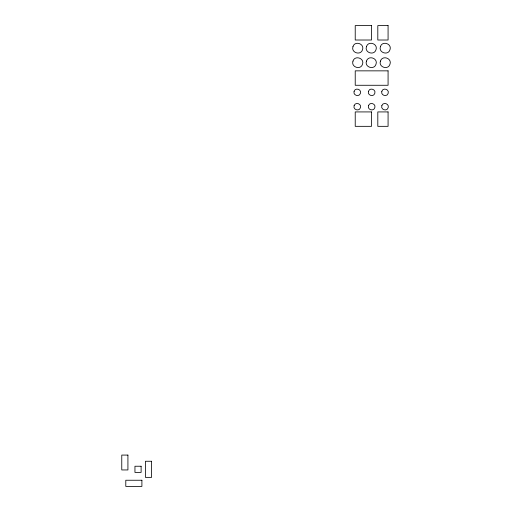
<?xml version="1.0" encoding="UTF-8"?>
<svg xmlns="http://www.w3.org/2000/svg" width="512" height="512" viewBox="0 0 512 512"><rect width="100%" height="100%" fill="white"/><g stroke="black" fill="none" stroke-linecap="round" stroke-linejoin="round"><path stroke-width="0.77" d="M352.973 46.618C350.778 52.678 360.749 55.923 362.534 49.722C364.73 43.661 354.758 40.422 352.973 46.618M352.973 61.114C350.778 67.174 360.749 70.413 362.534 64.218C364.73 58.157 354.758 54.918 352.973 61.114M354.106 91.302C352.653 95.315 359.258 97.466 360.442 93.357C361.901 89.344 355.296 87.194 354.106 91.302M354.106 105.67C352.653 109.69 359.258 111.84 360.442 107.731C361.901 103.712 355.296 101.568 354.106 105.67M366.451 46.618C364.256 52.678 374.221 55.923 376.013 49.722C378.208 43.661 368.237 40.422 366.451 46.618M366.451 61.114C364.256 67.174 374.221 70.413 376.013 64.218C378.208 58.157 368.237 54.918 366.451 61.114M368.48 91.302C367.027 95.315 373.632 97.466 374.816 93.357C376.275 89.344 369.664 87.194 368.48 91.302M368.48 105.67C367.027 109.69 373.632 111.84 374.816 107.731C376.275 103.712 369.664 101.568 368.48 105.67M380.429 46.618C378.234 52.678 388.205 55.923 389.99 49.722C392.186 43.661 382.214 40.422 380.429 46.618M380.429 61.114C378.234 67.174 388.205 70.413 389.99 64.218C392.186 58.157 382.214 54.918 380.429 61.114M381.83 91.302C380.371 95.315 386.976 97.466 388.166 93.357C389.619 89.344 383.014 87.194 381.83 91.302M381.83 105.67C380.371 109.69 386.976 111.84 388.166 107.731C389.619 103.712 383.014 101.568 381.83 105.67M371.507 25.6L355.226 25.6L355.226 40.013L371.507 40.013L371.507 25.6M388.077 25.6L377.811 25.6L377.811 40.013L388.077 40.013L388.077 25.6M388.077 70.854L355.226 70.854L355.226 85.274L388.077 85.274L388.077 70.854M371.507 111.923L355.226 111.923L355.226 126.336L371.507 126.336L371.507 111.923M388.077 111.923L377.811 111.923L377.811 126.336L388.077 126.336L388.077 111.923M127.923 455.078L121.766 455.078L121.766 469.946L127.923 469.946L127.923 455.078M151.59 461.261L145.434 461.261L145.434 477.37L151.59 477.37L151.59 461.261M141.114 466.24L134.95 466.24L134.95 472.397L141.114 472.397L141.114 466.24M141.901 480.243L125.792 480.243L125.792 486.4L141.901 486.4L141.901 480.243"/></g></svg>
